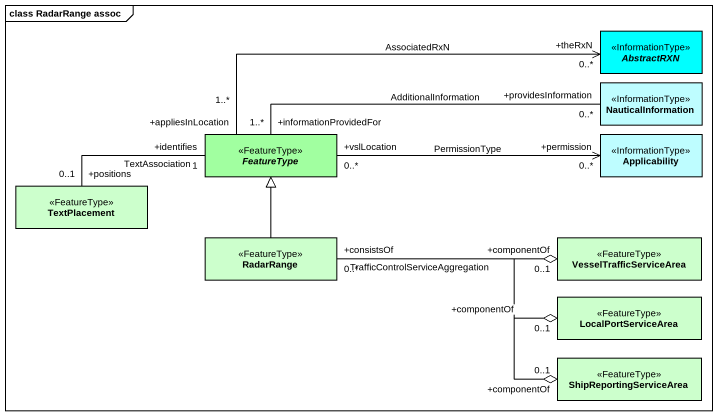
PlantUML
@startuml
mainframe class RadarRange assoc
hide circle
hide empty members
abstract class AbstractRXN <<InformationType>> #00FFFF
class NauticalInformation <<InformationType>> #BEFDFF
abstract class FeatureType <<FeatureType>> #A1FFA0
class Applicability <<InformationType>> #BEFDFF
class TextPlacement <<FeatureType>> #CCFFCC
class RadarRange <<FeatureType>> #CCFFCC
class VesselTrafficServiceArea <<FeatureType>> #CCFFCC
class LocalPortServiceArea <<FeatureType>> #CCFFCC
class ShipReportingServiceArea <<FeatureType>> #CCFFCC
FeatureType "+appliesInLocation\n1..*" -right-> "+theRxN\n0..*" AbstractRXN : AssociatedRxN
FeatureType "+informationProvidedFor\n1..*" -right- "+providesInformation\n0..*" NauticalInformation : AdditionalInformation
FeatureType "+vslLocation\n0..*" -right-> "+permission\n0..*" Applicability : PermissionType
FeatureType "+identifies\n1" -left- "+positions\n0..1" TextPlacement : TextAssociation
RadarRange -up-|> FeatureType
RadarRange "+consistsOf\n0..*" -right-o "+componentOf\n0..1" VesselTrafficServiceArea : TrafficControlServiceAggregation
RadarRange -right-o "+componentOf\n0..1" LocalPortServiceArea
RadarRange -right-o "+componentOf\n0..1" ShipReportingServiceArea
@enduml
